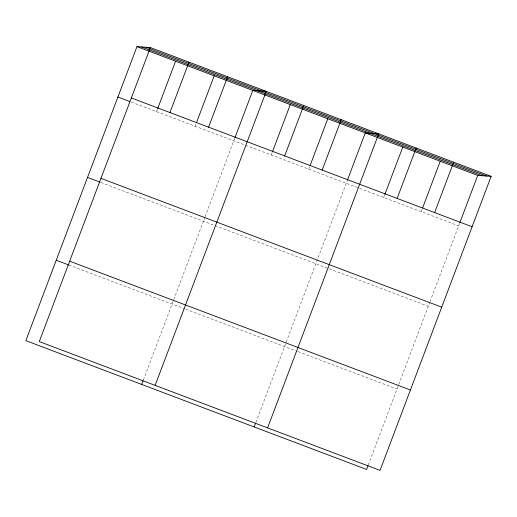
<?xml version="1.0" encoding="UTF-8"?>
<svg xmlns="http://www.w3.org/2000/svg" width="517" height="517" viewBox="0 0 517 517"><rect width="100%" height="100%" fill="white"/><g stroke="black" fill="none" stroke-linecap="round" stroke-linejoin="round"><path stroke-width="0.39" stroke-dasharray="2.58 1.94" d="M156.528 111.614L157.381 109.358M195.148 126.213L196.001 123.957M143.396 379.976L204.797 217.483M205.081 216.739L234.621 138.55M271.257 154.977L272.11 152.722M308.739 169.143L309.593 166.888M255.85 422.479L347.075 181.053M383.704 197.481L384.558 195.226M421.193 211.647L422.046 209.391M368.304 464.983L398.42 385.288M398.704 384.532L429.698 302.49M429.982 301.747L459.529 223.557M131.279 102.069L458.676 225.819M100.899 182.469L428.296 306.213M68.858 265.021L184.834 308.862M185.584 309.14L297.288 351.366M298.038 351.644L396.991 389.049"/><path stroke-width="0.78" d="M150.389 47.551L39.279 341.588L380.04 470.386L491.15 176.349L150.389 47.551L136.96 46.614L25.85 340.651L366.611 469.449L368.02 465.727M157.666 108.602L175.58 61.206M169.957 112.551L189.009 62.15M196.57 122.451L214.2 75.805M208.577 127.15L227.629 76.749M141.71 384.441L143.119 380.719M234.905 137.8L252.819 90.404L266.249 91.341L155.139 385.378M272.394 151.966L290.302 104.57M284.686 155.914L303.731 105.513M310.161 165.382L327.784 118.742M322.169 170.087L341.214 119.679M254.164 426.945L255.566 423.223M347.359 180.304L365.267 132.908L378.696 133.845L267.593 427.882M384.842 194.47L402.756 147.074M397.134 198.418L416.185 148.017M422.615 207.886L440.238 161.246M434.623 212.59L453.668 162.183M459.813 222.808L477.721 175.412L491.15 176.349M145.956 47.241L486.717 176.038M141.387 46.924L482.154 175.722M136.96 46.614L477.721 175.412M131.337 97.959L472.105 226.756M117.908 97.015L129.793 101.506M100.957 178.352L441.725 307.156M87.528 177.415L100.156 182.184M69.659 261.188L410.42 389.992M56.23 260.251L68.858 265.021"/></g></svg>
